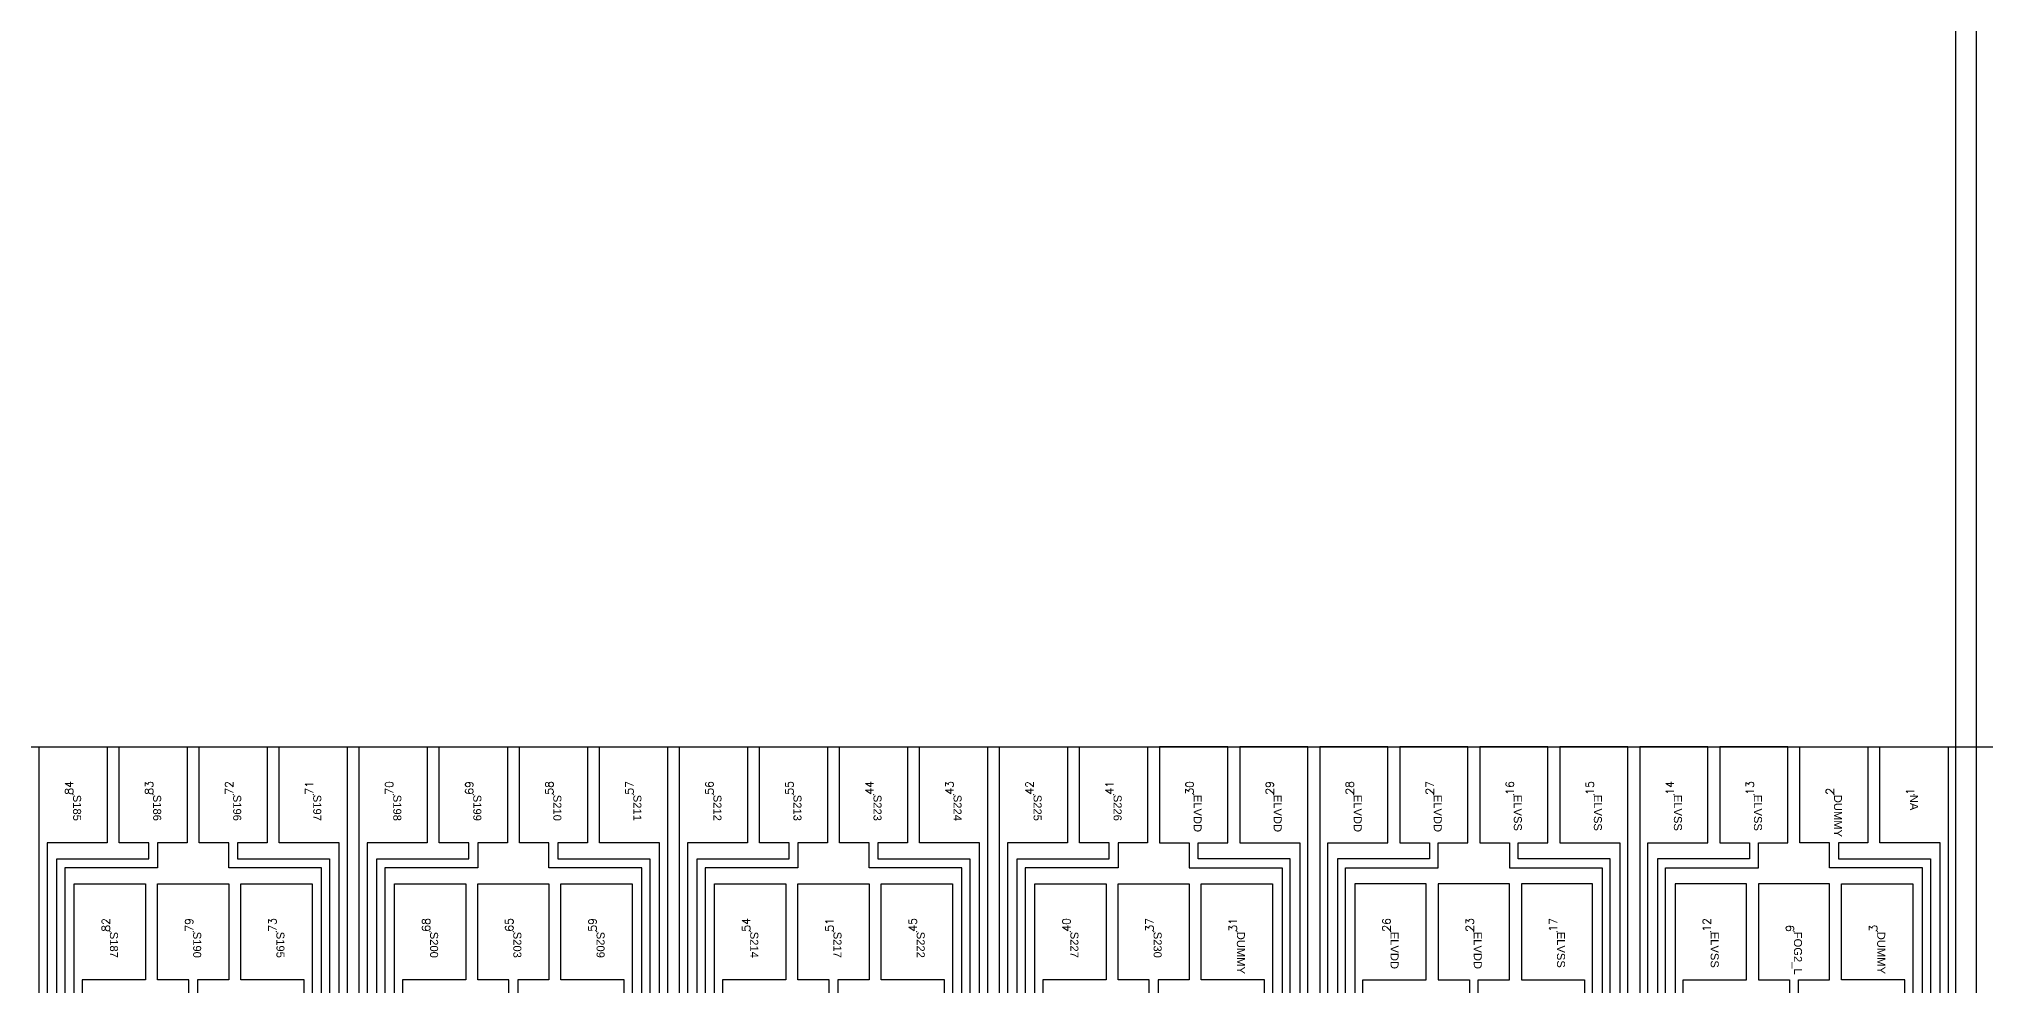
# Model space of a CAD drawing. Extents: x 10 to 206, y -65 to 73.
# Drawn here: x 64.515 to 66.946, y 40.854 to 42.035 of the extents above; entities that cross this region are included whole.
import ezdxf
from ezdxf.enums import TextEntityAlignment as Align

# ---------------------------------------------------------------- set-up
doc = ezdxf.new("R2010")
doc.units = 0
doc.header["$LTSCALE"] = 0.5
doc.layers.get('0').update_dxf_attribs({"lineweight": 13})
for name, color, linetype in [('01 Copper', 3, 'Continuous'), ('02 Polyimide', 160, 'Continuous'), ('08 Dimension&pin assignment', 7, 'Continuous')]:
    doc.layers.add(name, color=color, linetype=linetype)
doc.layers.add('13 OL no.', color=190, linetype='Continuous', lineweight=0)
doc.layers.add('14 OL name', color=220, linetype='Continuous', lineweight=0)
doc.styles.add('BWCUSTNM', font='txt.shx', dxfattribs={"bigfont": 'AllInOneBig.shx'})
doc.styles.add('MBC_Arial_Font', font='arial.ttf')
doc.styles.get("Standard").update_dxf_attribs({"font": 'romans.shx', "width": 0.75, "bigfont": 'AllInOneBig.shx'})
doc.dimstyles.new('ISO-25', dxfattribs={"dimtxt": 0.5, "dimasz": 0.8, "dimexe": 0.1, "dimexo": 0.1, "dimgap": 0.1, "dimtad": 1, "dimdec": 3, "dimzin": 1, "dimdsep": 46, "dimtxsty": 'Standard', "dimcen": 0.5, "dimadec": 0, "dimazin": 0, "dimtfac": 1, "dimtdec": 3, "dimtmove": 0, "dimatfit": 3, "dimfxl": 0, "dimarcsym": 0})
doc.dimstyles.new('ISO-25$0', dxfattribs={"dimtxt": 0.5, "dimasz": 1, "dimexe": 0.1, "dimexo": 0.1, "dimgap": 0.1, "dimtad": 1, "dimdec": 3, "dimzin": 1, "dimdsep": 46, "dimtxsty": 'Standard', "dimcen": 0.5, "dimadec": 0, "dimazin": 0, "dimtfac": 1, "dimtdec": 3, "dimtmove": 0, "dimatfit": 3, "dimfxl": 0, "dimarcsym": 0})

# ---------------------------------------------------------------- blocks, each defined once
blk = doc.blocks.new('*D603')
at = {"layer": '08 Dimension&pin assignment', "color": 0, "lineweight": -2, "transparency": 16777216}
for p, q in [((57.0683, 38.6369), (57.0683, 48.9014)), ((67.1463, 38.6369), (67.1463, 48.9014)), ((57.8683, 48.8014), (66.3463, 48.8014))]:
    blk.add_line(p, q, dxfattribs=at)
at = {"layer": '08 Dimension&pin assignment', "color": 0, "transparency": 16777216}
for points in [[(57.8683, 48.9348), (57.8683, 48.6681), (57.0683, 48.8014)], [(66.3463, 48.6681), (66.3463, 48.9348), (67.1463, 48.8014)]]:
    blk.add_solid(points, dxfattribs=at)
at = {"layer": 'Defpoints', "color": 0, "transparency": 16777216}
for p in [(67.1463, 48.8014), (57.0683, 38.5369), (67.1463, 38.5369)]:
    blk.add_point(p, dxfattribs=at)
at = {"layer": '08 Dimension&pin assignment', "color": 0, "transparency": 16777216, "insert": (62.1073, 49.2824), "char_height": 0.5, "attachment_point": 5}
blk.add_mtext('*10.0780%%P0.003(Mark~Mark) after IC', dxfattribs=at)
blk = doc.blocks.new('*D605')
at = {"layer": '08 Dimension&pin assignment', "color": 0, "lineweight": -2, "transparency": 16777216}
for p, q in [((57.2792, 38.7952), (57.2792, 44.9014)), ((66.9353, 38.7952), (66.9353, 44.9014)), ((58.0792, 44.8014), (66.1353, 44.8014))]:
    blk.add_line(p, q, dxfattribs=at)
at = {"layer": '08 Dimension&pin assignment', "color": 0, "transparency": 16777216}
for points in [[(58.0792, 44.9348), (58.0792, 44.6681), (57.2792, 44.8014)], [(66.1353, 44.6681), (66.1353, 44.9348), (66.9353, 44.8014)]]:
    blk.add_solid(points, dxfattribs=at)
at = {"layer": 'Defpoints', "color": 0, "transparency": 16777216}
for p in [(66.9353, 44.8014), (57.2792, 38.6952), (66.9353, 38.6952)]:
    blk.add_point(p, dxfattribs=at)
at = {"layer": '08 Dimension&pin assignment', "color": 0, "transparency": 16777216, "insert": (62.1073, 45.2824), "char_height": 0.5, "attachment_point": 5}
blk.add_mtext('*P0.03*(323-1)*0.9996=*9.656136%%P0.003(Total pitch) after IC', dxfattribs=at)
blk = doc.blocks.new('*D606')
at = {"layer": '08 Dimension&pin assignment', "color": 0, "lineweight": -2, "transparency": 16777216}
for p, q in [((44.6198, 41.2514), (44.6198, 53.9014)), ((79.5948, 41.2514), (79.5948, 53.9014)), ((45.4198, 53.8014), (78.7948, 53.8014))]:
    blk.add_line(p, q, dxfattribs=at)
at = {"layer": '08 Dimension&pin assignment', "color": 0, "transparency": 16777216}
for points in [[(45.4198, 53.9348), (45.4198, 53.6681), (44.6198, 53.8014)], [(78.7948, 53.9348), (78.7948, 53.6681), (79.5948, 53.8014)]]:
    blk.add_solid(points, dxfattribs=at)
at = {"layer": '08 Dimension&pin assignment', "color": 0, "transparency": 16777216, "insert": (62.1014, 54.1514), "char_height": 0.5, "attachment_point": 5}
blk.add_mtext('34.975%%P0.2', dxfattribs=at)
blk = doc.blocks.new('*D608')
at = {"layer": '08 Dimension&pin assignment', "color": 0, "lineweight": -2, "transparency": 16777216}
for p, q in [((62.1073, 42.4464), (62.1073, 46.9014)), ((68.2391, 38.2669), (68.2391, 46.9014)), ((62.9073, 46.8014), (67.4391, 46.8014)), ((68.2391, 46.8014), (74.8998, 46.8014))]:
    blk.add_line(p, q, dxfattribs=at)
at = {"layer": '08 Dimension&pin assignment', "color": 0, "transparency": 16777216}
for points in [[(62.9073, 46.9348), (62.9073, 46.6681), (62.1073, 46.8014)], [(67.4391, 46.6681), (67.4391, 46.9348), (68.2391, 46.8014)]]:
    blk.add_solid(points, dxfattribs=at)
at = {"layer": 'Defpoints', "color": 0, "transparency": 16777216}
for p in [(68.2391, 46.8014), (62.1073, 42.3464), (68.2391, 38.1669)]:
    blk.add_point(p, dxfattribs=at)
at = {"layer": '08 Dimension&pin assignment', "color": 0, "transparency": 16777216, "insert": (72.0588, 47.2824), "char_height": 0.5, "attachment_point": 5}
blk.add_mtext('6.1318644%%P{\\C2;0.1}(SR)', dxfattribs=at)
blk = doc.blocks.new('*D622')
at = {"layer": '08 Dimension&pin assignment', "color": 0, "lineweight": -2, "transparency": 16777216}
for p, q in [((46.1973, 39.1364), (46.1973, 52.9014)), ((78.0173, 39.1364), (78.0173, 52.9014)), ((46.9973, 52.8014), (77.2173, 52.8014))]:
    blk.add_line(p, q, dxfattribs=at)
at = {"layer": '08 Dimension&pin assignment', "color": 0, "transparency": 16777216}
for points in [[(46.9973, 52.9348), (46.9973, 52.6681), (46.1973, 52.8014)], [(77.2173, 52.9348), (77.2173, 52.6681), (78.0173, 52.8014)]]:
    blk.add_solid(points, dxfattribs=at)
at = {"layer": '08 Dimension&pin assignment', "color": 0, "transparency": 16777216, "insert": (62.1014, 53.1514), "char_height": 0.5, "width": 4.25, "attachment_point": 5}
blk.add_mtext('31.820%%P0.07', dxfattribs=at)
blk = doc.blocks.new('*D629')
at = {"layer": '08 Dimension&pin assignment', "color": 0, "lineweight": -2, "transparency": 16777216}
for p, q in [((55.6423, 35.3125), (55.6423, 51.9014)), ((68.5723, 35.3125), (68.5723, 51.9014)), ((56.4423, 51.8014), (67.7723, 51.8014))]:
    blk.add_line(p, q, dxfattribs=at)
at = {"layer": '08 Dimension&pin assignment', "color": 0, "transparency": 16777216}
for points in [[(56.4423, 51.9348), (56.4423, 51.6681), (55.6423, 51.8014)], [(67.7723, 51.9348), (67.7723, 51.6681), (68.5723, 51.8014)]]:
    blk.add_solid(points, dxfattribs=at)
at = {"layer": '08 Dimension&pin assignment', "color": 0, "transparency": 16777216, "insert": (62.1073, 52.2824), "char_height": 0.5, "attachment_point": 5}
blk.add_mtext('12.930±0.1(Cutline)', dxfattribs=at)
blk = doc.blocks.new('*D632')
at = {"layer": '08 Dimension&pin assignment', "color": 0, "lineweight": -2, "transparency": 16777216}
for p, q in [((86.5948, 34.3764), (86.5948, 45.0329)), ((57.8573, 33.5764), (86.6948, 33.5764)), ((79.6948, 33.5764), (86.6948, 33.5764)), ((86.5948, 32.7764), (86.5948, 31.9764))]:
    blk.add_line(p, q, dxfattribs=at)
at = {"layer": '08 Dimension&pin assignment', "color": 0, "transparency": 16777216}
for points in [[(86.4614, 34.3764), (86.7281, 34.3764), (86.5948, 33.5764)], [(86.4614, 32.7764), (86.7281, 32.7764), (86.5948, 33.5764)]]:
    blk.add_solid(points, dxfattribs=at)
at = {"layer": '08 Dimension&pin assignment', "color": 0, "transparency": 16777216, "insert": (86.1138, 41.0847), "char_height": 0.5, "attachment_point": 5, "rotation": 90}
blk.add_mtext('0%%P1(%%C5mm Tape NG Hole)', dxfattribs=at)
blk = doc.blocks.new('*D634')
at = {"layer": '08 Dimension&pin assignment', "color": 0, "lineweight": -2, "transparency": 16777216}
for p, q in [((57.1158, 41.2514), (57.1158, 47.9014)), ((67.0988, 41.2514), (67.0988, 47.9014)), ((66.2988, 47.8014), (57.9158, 47.8014))]:
    blk.add_line(p, q, dxfattribs=at)
at = {"layer": '08 Dimension&pin assignment', "color": 0, "transparency": 16777216}
for points in [[(57.9158, 47.9348), (57.9158, 47.6681), (57.1158, 47.8014)], [(66.2988, 47.9348), (66.2988, 47.6681), (67.0988, 47.8014)]]:
    blk.add_solid(points, dxfattribs=at)
at = {"layer": '08 Dimension&pin assignment', "color": 0, "transparency": 16777216, "insert": (62.1073, 48.2824), "char_height": 0.5, "attachment_point": 5}
blk.add_mtext('9.983(MARK)', dxfattribs=at)
blk = doc.blocks.new('*D635')
at = {"layer": '08 Dimension&pin assignment', "color": 0, "lineweight": -2, "transparency": 16777216}
for p, q in [((57.3051, 37.7672), (57.3051, 49.9014)), ((66.9094, 37.7672), (66.9094, 49.9014)), ((58.1051, 49.8014), (66.1094, 49.8014))]:
    blk.add_line(p, q, dxfattribs=at)
at = {"layer": '08 Dimension&pin assignment', "color": 0, "transparency": 16777216}
for points in [[(58.1051, 49.9348), (58.1051, 49.6681), (57.3051, 49.8014)], [(66.1094, 49.9348), (66.1094, 49.6681), (66.9094, 49.8014)]]:
    blk.add_solid(points, dxfattribs=at)
at = {"layer": 'Defpoints', "color": 0, "transparency": 16777216}
for p in [(66.9094, 49.8014), (57.3051, 37.6672), (66.9094, 37.6672)]:
    blk.add_point(p, dxfattribs=at)
at = {"layer": '08 Dimension&pin assignment', "color": 0, "transparency": 16777216, "insert": (62.1073, 50.2824), "char_height": 0.5, "width": 8.508446, "attachment_point": 5}
blk.add_mtext('9.604±0.1(Cutline)', dxfattribs=at)
blk = doc.blocks.new('*D638')
at = {"layer": '08 Dimension&pin assignment', "color": 0, "lineweight": -2, "transparency": 16777216}
for p, q in [((62.1073, 42.4464), (62.1073, 45.9014)), ((67.5223, 34.1764), (67.5223, 45.9014)), ((62.9073, 45.8014), (66.7223, 45.8014)), ((67.5223, 45.8014), (72.9508, 45.8014))]:
    blk.add_line(p, q, dxfattribs=at)
at = {"layer": '08 Dimension&pin assignment', "color": 0, "transparency": 16777216}
for points in [[(62.9073, 45.9348), (62.9073, 45.6681), (62.1073, 45.8014)], [(66.7223, 45.9348), (66.7223, 45.6681), (67.5223, 45.8014)]]:
    blk.add_solid(points, dxfattribs=at)
at = {"layer": '08 Dimension&pin assignment', "color": 0, "transparency": 16777216, "insert": (70.6365, 46.2824), "char_height": 0.5, "attachment_point": 5}
blk.add_mtext('5.415{\\A1;\\Fromans,bigfont|c128;%%P0.1\\Fromans,bigfont|c136;5\\Fromans,bigfont|c128;(\\Fromans,bigfont|c136;SR\\Fromans,bigfont|c128;)}', dxfattribs=at)
blk = doc.blocks.new('*D644')
at = {"layer": '08 Dimension&pin assignment', "color": 0, "lineweight": -2, "transparency": 16777216}
for p, q in [((56.7683, 38.5369), (56.7683, 50.9014)), ((67.4463, 38.5369), (67.4463, 50.9014)), ((57.5683, 50.8014), (66.6463, 50.8014))]:
    blk.add_line(p, q, dxfattribs=at)
at = {"layer": '08 Dimension&pin assignment', "color": 0, "transparency": 16777216}
for points in [[(57.5683, 50.9348), (57.5683, 50.6681), (56.7683, 50.8014)], [(66.6463, 50.9348), (66.6463, 50.6681), (67.4463, 50.8014)]]:
    blk.add_solid(points, dxfattribs=at)
at = {"layer": '08 Dimension&pin assignment', "color": 0, "transparency": 16777216, "insert": (62.1073, 51.2824), "char_height": 0.5, "width": 7.421255, "attachment_point": 5}
blk.add_mtext('10.678±0.1(Cutline)', dxfattribs=at)
blk = doc.blocks.new('*D692')
at = {"layer": '08 Dimension&pin assignment', "color": 0, "lineweight": -2, "transparency": 16777216}
for p, q in [((57.1453, 33.9409), (57.1453, 43.8654)), ((67.0692, 33.9409), (67.0692, 43.8654)), ((57.9453, 43.7654), (66.2692, 43.7654)), ((67.0692, 43.7654), (78.7121, 43.7654))]:
    blk.add_line(p, q, dxfattribs=at)
at = {"layer": '08 Dimension&pin assignment', "color": 0, "transparency": 16777216}
for points in [[(57.9453, 43.8987), (57.9453, 43.632), (57.1453, 43.7654)], [(66.2692, 43.632), (66.2692, 43.8987), (67.0692, 43.7654)]]:
    blk.add_solid(points, dxfattribs=at)
at = {"layer": 'Defpoints', "color": 0, "transparency": 16777216}
for p in [(67.0692, 43.7654), (57.1453, 33.8409), (67.0692, 33.8409)]:
    blk.add_point(p, dxfattribs=at)
at = {"layer": '08 Dimension&pin assignment', "color": 0, "transparency": 16777216, "insert": (73.2907, 44.2463), "char_height": 0.5, "attachment_point": 5}
blk.add_mtext('{\\Fromans,chineset|c0;\\C2;9.9\\Fromans.shx,chineset.shx|c0;18*1.0006=9.9239508%%P0.005(I/L)}', dxfattribs=at)

msp = doc.modelspace()

# ---------------------------------------------------------------- linework, layer by layer
for p in [(64.55725674, 41.09142951), (64.65725674, 41.09142951), (64.75725674, 41.09142951), (64.85725674, 41.09142951), (64.95725674, 41.09142951), (65.05725674, 41.09142951), (65.15725674, 41.09142951), (65.25725674, 41.09142951), (65.35725674, 41.09142951), (65.45725674, 41.09142951), (65.55725674, 41.09142951), (65.65725674, 41.09142951), (65.75725674, 41.09142951), (65.85725674, 41.09142951), (65.95725674, 41.09142951), (66.05725674, 41.09142951), (66.15725674, 41.09142951), (66.25725674, 41.09142951), (66.35725674, 41.09142951), (66.45725674, 41.09142951), (66.55725674, 41.09142951), (66.65725674, 41.09142951), (66.75725674, 41.09142951), (66.85725674, 41.09142951), (64.60325674, 40.92042951), (64.70725674, 40.92042951), (64.81125674, 40.92042951), (65.00325674, 40.92042951), (65.10725674, 40.92042951), (65.21125674, 40.92042951), (65.40325674, 40.92042951), (65.50725674, 40.92042951), (65.61125674, 40.92042951), (65.80325674, 40.92042951), (65.90725674, 40.92042951), (66.01125674, 40.92042951), (66.20325674, 40.92042951), (66.30725674, 40.92042951), (66.41125674, 40.92042951), (66.60325674, 40.92042951), (66.70725674, 40.92042951), (66.81125674, 40.92042951)]:
    msp.add_point(p)
at = {"layer": '01 Copper'}
for points in [[(64.55827274, 35.61217415), (64.55827274, 38.57693204), (64.56127274, 38.58693204), (64.56127274, 38.68693204), (64.55827274, 38.69693204), (64.55827274, 39.81896108), (64.51475674, 39.9090001), (64.51475674, 41.15142951), (64.59975674, 41.15142951), (64.59975674, 41.03142951), (64.52475674, 41.03142951), (64.52475674, 39.92048223), (64.57427274, 39.81802861), (64.57427274, 38.69693204), (64.57127274, 38.68693204), (64.57127274, 38.58693204), (64.57427274, 38.57693204), (64.57427274, 35.61466225, 0.1359329595)], [(64.58826074, 35.61661637), (64.58826074, 38.57693204), (64.59126074, 38.58693204), (64.59126074, 38.68693204), (64.58826074, 38.69693204), (64.58826074, 39.81896108), (64.53675674, 39.92552808), (64.53675674, 41.01142951), (64.65175674, 41.01142951), (64.65175674, 41.03142951), (64.61475674, 41.03142951), (64.61475674, 41.15142951), (64.69975674, 41.15142951), (64.69975674, 41.03142951), (64.66275674, 41.03142951), (64.66275674, 41.00042951), (64.54675674, 41.00042951), (64.54675674, 39.93701021), (64.60426074, 39.81802861), (64.60426074, 38.69693204), (64.60126074, 38.68693204), (64.60126074, 38.58693204), (64.60426074, 38.57693204), (64.60426074, 35.61910446, 0.1359329595)], [(64.88814074, 35.66103855), (64.88814074, 38.57693204), (64.89114074, 38.58693204), (64.89114074, 38.68693204), (64.88814074, 38.69693204), (64.88814074, 39.81896109), (64.86775674, 39.86113765), (64.86775674, 41.00042951), (64.75175674, 41.00042951), (64.75175674, 41.03142951), (64.71475674, 41.03142951), (64.71475674, 41.15142951), (64.79975674, 41.15142951), (64.79975674, 41.03142951), (64.76275674, 41.03142951), (64.76275674, 41.01142951), (64.87775674, 41.01142951), (64.87775674, 39.87261978), (64.90414074, 39.81802861), (64.90414074, 38.69693204), (64.90114074, 38.68693204), (64.90114074, 38.58693204), (64.90414074, 38.57693204), (64.90414074, 35.66352664, 0.1359329595)], [(64.91812874, 35.66548076), (64.91812874, 38.57693204), (64.92112874, 38.58693204), (64.92112874, 38.68693204), (64.91812874, 38.69693204), (64.91812874, 39.81896109), (64.88975674, 39.87766563), (64.88975674, 41.03142951), (64.81475674, 41.03142951), (64.81475674, 41.15142951), (64.89975674, 41.15142951), (64.89975674, 39.88914776), (64.93412874, 39.81802861), (64.93412874, 38.69693204), (64.93112874, 38.68693204), (64.93112874, 38.58693204), (64.93412874, 38.57693204), (64.93412874, 35.66796886, 0.1359329595)], [(64.94811674, 35.66992298), (64.94811674, 38.57693204), (64.95111674, 38.58693204), (64.95111674, 38.68693204), (64.94811674, 38.69693204), (64.94811674, 39.81896109), (64.91475674, 39.88798631), (64.91475674, 41.15142951), (64.99975674, 41.15142951), (64.99975674, 41.03142951), (64.92475674, 41.03142951), (64.92475674, 39.89946844), (64.96411674, 39.81802861), (64.96411674, 38.69693204), (64.96111674, 38.68693204), (64.96111674, 38.58693204), (64.96411674, 38.57693204), (64.96411674, 35.67241107, 0.1359329595)], [(64.97810474, 35.6743652), (64.97810474, 38.57693204), (64.98110474, 38.58693204), (64.98110474, 38.68693204), (64.97810474, 38.69693204), (64.97810474, 39.81896109), (64.93675674, 39.90451429), (64.93675674, 41.01142951), (65.05175674, 41.01142951), (65.05175674, 41.03142951), (65.01475674, 41.03142951), (65.01475674, 41.15142951), (65.09975674, 41.15142951), (65.09975674, 41.03142951), (65.06275674, 41.03142951), (65.06275674, 41.00042951), (64.94675674, 41.00042951), (64.94675674, 39.91599642), (64.99410474, 39.81802861), (64.99410474, 38.69693204), (64.99110474, 38.68693204), (64.99110474, 38.58693204), (64.99410474, 38.57693204), (64.99410474, 35.67685329, 0.1359329595)], [(65.30797274, 35.72322959), (65.30797274, 38.57693204), (65.31097274, 38.58693204), (65.31097274, 38.68693204), (65.30797274, 38.69693204), (65.30797274, 39.81896109), (65.26775674, 39.90217207), (65.26775674, 41.00042951), (65.15175674, 41.00042951), (65.15175674, 41.03142951), (65.11475674, 41.03142951), (65.11475674, 41.15142951), (65.19975674, 41.15142951), (65.19975674, 41.03142951), (65.16275674, 41.03142951), (65.16275674, 41.01142951), (65.27775674, 41.01142951), (65.27775674, 39.9136542), (65.32397274, 39.81802861), (65.32397274, 38.69693204), (65.32097274, 38.68693204), (65.32097274, 38.58693204), (65.32397274, 38.57693204), (65.32397274, 35.72571769, 0.1359329595)], [(65.33796074, 35.72767181), (65.33796074, 38.57693204), (65.34096074, 38.58693204), (65.34096074, 38.68693204), (65.33796074, 38.69693204), (65.33796074, 39.81896109), (65.28975674, 39.91870005), (65.28975674, 41.03142951), (65.21475674, 41.03142951), (65.21475674, 41.15142951), (65.29975674, 41.15142951), (65.29975674, 39.93018218), (65.35396074, 39.81802861), (65.35396074, 38.69693204), (65.35096074, 38.68693204), (65.35096074, 38.58693204), (65.35396074, 38.57693204), (65.35396074, 35.7301599, 0.1359329595)], [(65.36794874, 35.73211403), (65.36794874, 38.57693204), (65.37094874, 38.58693204), (65.37094874, 38.68693204), (65.36794874, 38.69693204), (65.36794874, 39.81896109), (65.31475674, 39.92902073), (65.31475674, 41.15142951), (65.39975674, 41.15142951), (65.39975674, 41.03142951), (65.32475674, 41.03142951), (65.32475674, 39.94050286), (65.38394874, 39.81802861), (65.38394874, 38.69693204), (65.38094874, 38.68693204), (65.38094874, 38.58693204), (65.38394874, 38.57693204), (65.38394874, 35.73460212, 0.1359329595)], [(65.39793674, 35.73655625), (65.39793674, 38.57693204), (65.40093674, 38.58693204), (65.40093674, 38.68693204), (65.39793674, 38.69693204), (65.39793674, 39.81896109), (65.33675674, 39.94554871), (65.33675674, 41.01142951), (65.45175674, 41.01142951), (65.45175674, 41.03142951), (65.41475674, 41.03142951), (65.41475674, 41.15142951), (65.49975674, 41.15142951), (65.49975674, 41.03142951), (65.46275674, 41.03142951), (65.46275674, 41.00042951), (65.34675674, 41.00042951), (65.34675674, 39.95703084), (65.41393674, 39.81802861), (65.41393674, 38.69693204), (65.41093674, 38.68693204), (65.41093674, 38.58693204), (65.41393674, 38.57693204), (65.41393674, 35.73904434, 0.1359329595)], [(65.69781674, 35.78097842), (65.69781674, 38.57693204), (65.70081674, 38.58693204), (65.70081674, 38.68693204), (65.69781674, 38.69693204), (65.69781674, 39.81896109), (65.66775674, 39.88115827), (65.66775674, 41.00042951), (65.55175674, 41.00042951), (65.55175674, 41.03142951), (65.51475674, 41.03142951), (65.51475674, 41.15142951), (65.59975674, 41.15142951), (65.59975674, 41.03142951), (65.56275674, 41.03142951), (65.56275674, 41.01142951), (65.67775674, 41.01142951), (65.67775674, 39.89264041), (65.71381674, 39.81802861), (65.71381674, 38.69693204), (65.71081674, 38.68693204), (65.71081674, 38.58693204), (65.71381674, 38.57693204), (65.71381674, 35.78346652, 0.1359329595)], [(65.72780474, 35.78542064), (65.72780474, 38.57693204), (65.73080474, 38.58693204), (65.73080474, 38.68693204), (65.72780474, 38.69693204), (65.72780474, 39.81896109), (65.68975674, 39.89768626), (65.68975674, 41.03142951), (65.61475674, 41.03142951), (65.61475674, 41.15142951), (65.69975674, 41.15142951), (65.69975674, 39.90916839), (65.74380474, 39.81802861), (65.74380474, 38.69693204), (65.74080474, 38.68693204), (65.74080474, 38.58693204), (65.74380474, 38.57693204), (65.74380474, 35.78790873, 0.1359329595)], [(65.75779274, 35.78986286), (65.75779274, 38.57693204), (65.76079274, 38.58693204), (65.76079274, 38.68693204), (65.75779274, 38.69693204), (65.75779274, 39.81896109), (65.71475674, 39.90800693), (65.71475674, 41.15142951), (65.79975674, 41.15142951), (65.79975674, 41.03142951), (65.72475674, 41.03142951), (65.72475674, 39.91948907), (65.77379274, 39.81802861), (65.77379274, 38.69693204), (65.77079274, 38.68693204), (65.77079274, 38.58693204), (65.77379274, 38.57693204), (65.77379274, 35.79235095, 0.1359329595)], [(65.78778074, 35.79430508), (65.78778074, 38.57693204), (65.79078074, 38.58693204), (65.79078074, 38.68693204), (65.78778074, 38.69693204), (65.78778074, 39.81896109), (65.73675674, 39.92453491), (65.73675674, 41.01142951), (65.85175674, 41.01142951), (65.85175674, 41.03142951), (65.81475674, 41.03142951), (65.81475674, 41.15142951), (65.89975674, 41.15142951), (65.89975674, 41.03142951), (65.86275674, 41.03142951), (65.86275674, 41.00042951), (65.74675674, 41.00042951), (65.74675674, 39.93601705), (65.80378074, 39.81802861), (65.80378074, 38.69693204), (65.80078074, 38.68693204), (65.80078074, 38.58693204), (65.80378074, 38.57693204), (65.80378074, 35.79679317, 0.1359329595)], [(66.13364874, 36.3295184), (66.13364874, 38.57693204), (66.13064874, 38.58693204), (66.13064874, 38.68693204), (66.13364874, 38.69693204), (66.13364874, 39.81802861), (66.07775674, 39.93367482), (66.07775674, 41.01142951), (65.96275674, 41.01142951), (65.96275674, 41.03142951), (65.99975674, 41.03142951), (65.99975674, 41.15142951), (65.91475674, 41.15142951), (65.91475674, 41.03142951), (65.95175674, 41.03142951), (65.95175674, 41.00042951), (66.06775674, 41.00042951), (66.06775674, 39.92219269), (66.11764874, 39.81896109), (66.11764874, 38.69693204), (66.12064874, 38.68693204), (66.12064874, 38.58693204), (66.11764874, 38.57693204), (66.11764874, 35.80624011, 0.1359329595)], [(66.16363674, 36.3295184), (66.16363674, 38.57693204), (66.16063674, 38.58693204), (66.16063674, 38.68693204), (66.16363674, 38.69693204), (66.16363674, 39.81802861), (66.09975674, 39.95020281), (66.09975674, 41.15142951), (66.01475674, 41.15142951), (66.01475674, 41.03142951), (66.08975674, 41.03142951), (66.08975674, 39.93872067), (66.14763674, 39.81896109), (66.14763674, 38.69693204), (66.15063674, 38.68693204), (66.15063674, 38.58693204), (66.14763674, 38.57693204), (66.14763674, 36.3295184, -1)], [(66.19362474, 36.3295184), (66.19362474, 38.57693204), (66.19062474, 38.58693204), (66.19062474, 38.68693204), (66.19362474, 38.69693204), (66.19362474, 39.81802861), (66.12475674, 39.96052348), (66.12475674, 41.03142951), (66.19975674, 41.03142951), (66.19975674, 41.15142951), (66.11475674, 41.15142951), (66.11475674, 39.94904135), (66.17762474, 39.81896109), (66.17762474, 38.69693204), (66.18062474, 38.68693204), (66.18062474, 38.58693204), (66.17762474, 38.57693204), (66.17762474, 36.3295184, -1)], [(66.22361274, 36.3295184), (66.22361274, 38.57693204), (66.22061274, 38.58693204), (66.22061274, 38.68693204), (66.22361274, 38.69693204), (66.22361274, 39.81802861), (66.14675674, 39.97705146), (66.14675674, 41.00042951), (66.26275674, 41.00042951), (66.26275674, 41.03142951), (66.29975674, 41.03142951), (66.29975674, 41.15142951), (66.21475674, 41.15142951), (66.21475674, 41.03142951), (66.25175674, 41.03142951), (66.25175674, 41.01142951), (66.13675674, 41.01142951), (66.13675674, 39.96556933), (66.20761274, 39.81896109), (66.20761274, 38.69693204), (66.21061274, 38.68693204), (66.21061274, 38.58693204), (66.20761274, 38.57693204), (66.20761274, 36.3295184, -1)], [(66.52349274, 36.3295184), (66.52349274, 38.57693204), (66.52049274, 38.58693204), (66.52049274, 38.68693204), (66.52349274, 38.69693204), (66.52349274, 39.81802861), (66.47775674, 39.91266103), (66.47775674, 41.01142951), (66.36275674, 41.01142951), (66.36275674, 41.03142951), (66.39975674, 41.03142951), (66.39975674, 41.15142951), (66.31475674, 41.15142951), (66.31475674, 41.03142951), (66.35175674, 41.03142951), (66.35175674, 41.00042951), (66.46775674, 41.00042951), (66.46775674, 39.9011789), (66.50749274, 39.81896109), (66.50749274, 38.69693204), (66.51049274, 38.68693204), (66.51049274, 38.58693204), (66.50749274, 38.57693204), (66.50749274, 36.3295184, -1)], [(66.55348074, 36.3295184), (66.55348074, 38.57693204), (66.55048074, 38.58693204), (66.55048074, 38.68693204), (66.55348074, 38.69693204), (66.55348074, 39.81802861), (66.49975674, 39.92918901), (66.49975674, 41.15142951), (66.41475674, 41.15142951), (66.41475674, 41.03142951), (66.48975674, 41.03142951), (66.48975674, 39.91770688), (66.53748074, 39.81896109), (66.53748074, 38.69693204), (66.54048074, 38.68693204), (66.54048074, 38.58693204), (66.53748074, 38.57693204), (66.53748074, 36.3295184, -1)], [(66.58346874, 36.3295184), (66.58346874, 38.57693204), (66.58046874, 38.58693204), (66.58046874, 38.68693204), (66.58346874, 38.69693204), (66.58346874, 39.81802861), (66.52475674, 39.93950969), (66.52475674, 41.03142951), (66.59975674, 41.03142951), (66.59975674, 41.15142951), (66.51475674, 41.15142951), (66.51475674, 39.92802756), (66.56746874, 39.81896109), (66.56746874, 38.69693204), (66.57046874, 38.68693204), (66.57046874, 38.58693204), (66.56746874, 38.57693204), (66.56746874, 36.3295184, -1)], [(66.61345674, 36.3295184), (66.61345674, 38.57693204), (66.61045674, 38.58693204), (66.61045674, 38.68693204), (66.61345674, 38.69693204), (66.61345674, 39.81802861), (66.54675674, 39.95603767), (66.54675674, 41.00042951), (66.66275674, 41.00042951), (66.66275674, 41.03142951), (66.69975674, 41.03142951), (66.69975674, 41.15142951), (66.61475674, 41.15142951), (66.61475674, 41.03142951), (66.65175674, 41.03142951), (66.65175674, 41.01142951), (66.53675674, 41.01142951), (66.53675674, 39.94455554), (66.59745674, 39.81896109), (66.59745674, 38.69693204), (66.60045674, 38.68693204), (66.60045674, 38.58693204), (66.59745674, 38.57693204), (66.59745674, 36.3295184, -1)], [(64.61824874, 35.62105859), (64.61824874, 38.57693204), (64.62124874, 38.58693204), (64.62124874, 38.68693204), (64.61824874, 38.69693204), (64.61824874, 39.81896108), (64.55875674, 39.94205606), (64.55875674, 40.98042951), (64.64775674, 40.98042951), (64.64775674, 40.86042951), (64.56875674, 40.86042951), (64.56875674, 39.9535382), (64.63424874, 39.81802861), (64.63424874, 38.69693204), (64.63124874, 38.68693204), (64.63124874, 38.58693204), (64.63424874, 38.57693204), (64.63424874, 35.62354668, 0.1359329595)], [(64.70821274, 35.63438524), (64.70821274, 38.57693204), (64.71121274, 38.58693204), (64.71121274, 38.68693204), (64.70821274, 38.69693204), (64.70821274, 39.81896108), (64.62475674, 39.99164001), (64.62475674, 40.56042951), (64.70175674, 40.56042951), (64.70175674, 40.86042951), (64.66275674, 40.86042951), (64.66275674, 40.98042951), (64.75175674, 40.98042951), (64.75175674, 40.86042951), (64.71275674, 40.86042951), (64.71275674, 40.54942951), (64.63475674, 40.54942951), (64.63475674, 40.00312214), (64.72421274, 39.81802861), (64.72421274, 38.69693204), (64.72121274, 38.68693204), (64.72121274, 38.58693204), (64.72421274, 38.57693204), (64.72421274, 35.63687333, 0.1359329595)], [(64.85815274, 35.65659633), (64.85815274, 38.57693204), (64.86115274, 38.58693204), (64.86115274, 38.68693204), (64.85815274, 38.69693204), (64.85815274, 39.81896109), (64.84575674, 39.84460967), (64.84575674, 40.86042951), (64.76675674, 40.86042951), (64.76675674, 40.98042951), (64.85575674, 40.98042951), (64.85575674, 39.8560918), (64.87415274, 39.81802861), (64.87415274, 38.69693204), (64.87115274, 38.68693204), (64.87115274, 38.58693204), (64.87415274, 38.57693204), (64.87415274, 35.65908442, 0.1359329595)], [(65.00809274, 35.67880742), (65.00809274, 38.57693204), (65.01109274, 38.58693204), (65.01109274, 38.68693204), (65.00809274, 38.69693204), (65.00809274, 39.81896109), (64.95875674, 39.92104227), (64.95875674, 40.98042951), (65.04775674, 40.98042951), (65.04775674, 40.86042951), (64.96875674, 40.86042951), (64.96875674, 39.9325244), (65.02409274, 39.81802861), (65.02409274, 38.69693204), (65.02109274, 38.68693204), (65.02109274, 38.58693204), (65.02409274, 38.57693204), (65.02409274, 35.68129551, 0.1359329595)], [(65.09805674, 35.69213407), (65.09805674, 38.57693204), (65.10105674, 38.58693204), (65.10105674, 38.68693204), (65.09805674, 38.69693204), (65.09805674, 39.81896109), (65.02475674, 39.97062621), (65.02475674, 40.56042951), (65.10175674, 40.56042951), (65.10175674, 40.86042951), (65.06275674, 40.86042951), (65.06275674, 40.98042951), (65.15175674, 40.98042951), (65.15175674, 40.86042951), (65.11275674, 40.86042951), (65.11275674, 40.54942951), (65.03475674, 40.54942951), (65.03475674, 39.98210835), (65.11405674, 39.81802861), (65.11405674, 38.69693204), (65.11105674, 38.68693204), (65.11105674, 38.58693204), (65.11405674, 38.57693204), (65.11405674, 35.69462216, 0.1359329595)], [(65.27798474, 35.71878738), (65.27798474, 38.57693204), (65.28098474, 38.58693204), (65.28098474, 38.68693204), (65.27798474, 38.69693204), (65.27798474, 39.81896109), (65.24575674, 39.88564409), (65.24575674, 40.86042951), (65.16675674, 40.86042951), (65.16675674, 40.98042951), (65.25575674, 40.98042951), (65.25575674, 39.89712622), (65.29398474, 39.81802861), (65.29398474, 38.69693204), (65.29098474, 38.68693204), (65.29098474, 38.58693204), (65.29398474, 38.57693204), (65.29398474, 35.72127547, 0.1359329595)], [(65.42792474, 35.74099847), (65.42792474, 38.57693204), (65.43092474, 38.58693204), (65.43092474, 38.68693204), (65.42792474, 38.69693204), (65.42792474, 39.81896109), (65.35875674, 39.96207669), (65.35875674, 40.98042951), (65.44775674, 40.98042951), (65.44775674, 40.86042951), (65.36875674, 40.86042951), (65.36875674, 39.97355882), (65.44392474, 39.81802861), (65.44392474, 38.69693204), (65.44092474, 38.68693204), (65.44092474, 38.58693204), (65.44392474, 38.57693204), (65.44392474, 35.74348656, 0.1359329595)], [(65.51788874, 35.75432512), (65.51788874, 38.57693204), (65.52088874, 38.58693204), (65.52088874, 38.68693204), (65.51788874, 38.69693204), (65.51788874, 39.81896109), (65.42475674, 40.01166063), (65.42475674, 40.56042951), (65.50175674, 40.56042951), (65.50175674, 40.86042951), (65.46275674, 40.86042951), (65.46275674, 40.98042951), (65.55175674, 40.98042951), (65.55175674, 40.86042951), (65.51275674, 40.86042951), (65.51275674, 40.54942951), (65.43475674, 40.54942951), (65.43475674, 40.02314277), (65.53388874, 39.81802861), (65.53388874, 38.69693204), (65.53088874, 38.68693204), (65.53088874, 38.58693204), (65.53388874, 38.57693204), (65.53388874, 35.75681321, 0.1359329595)], [(65.66782874, 35.77653621), (65.66782874, 38.57693204), (65.67082874, 38.58693204), (65.67082874, 38.68693204), (65.66782874, 38.69693204), (65.66782874, 39.81896109), (65.64575674, 39.86463029), (65.64575674, 40.86042951), (65.56675674, 40.86042951), (65.56675674, 40.98042951), (65.65575674, 40.98042951), (65.65575674, 39.87611243), (65.68382874, 39.81802861), (65.68382874, 38.69693204), (65.68082874, 38.68693204), (65.68082874, 38.58693204), (65.68382874, 38.57693204), (65.68382874, 35.7790243, 0.1359329595)], [(65.81776874, 35.7987473), (65.81776874, 38.57693204), (65.82076874, 38.58693204), (65.82076874, 38.68693204), (65.81776874, 38.69693204), (65.81776874, 39.81896109), (65.75875674, 39.9410629), (65.75875674, 40.98042951), (65.84775674, 40.98042951), (65.84775674, 40.86042951), (65.76875674, 40.86042951), (65.76875674, 39.95254503), (65.83376874, 39.81802861), (65.83376874, 38.69693204), (65.83076874, 38.68693204), (65.83076874, 38.58693204), (65.83376874, 38.57693204), (65.83376874, 35.80123539, 0.1359329595)], [(65.90773274, 35.81207395), (65.90773274, 38.57693204), (65.91073274, 38.58693204), (65.91073274, 38.68693204), (65.90773274, 38.69693204), (65.90773274, 39.81896109), (65.82475674, 39.99064684), (65.82475674, 40.56042951), (65.90175674, 40.56042951), (65.90175674, 40.86042951), (65.86275674, 40.86042951), (65.86275674, 40.98042951), (65.95175674, 40.98042951), (65.95175674, 40.86042951), (65.91275674, 40.86042951), (65.91275674, 40.54942951), (65.83475674, 40.54942951), (65.83475674, 40.00212897), (65.92373274, 39.81802861), (65.92373274, 38.69693204), (65.92073274, 38.68693204), (65.92073274, 38.58693204), (65.92373274, 38.57693204), (65.92373274, 35.81456204, 0.1359329595)], [(66.25360074, 36.3295184), (66.25360074, 38.57693204), (66.25060074, 38.58693204), (66.25060074, 38.68693204), (66.25360074, 38.69693204), (66.25360074, 39.81802861), (66.16875674, 39.99357945), (66.16875674, 40.86042951), (66.24775674, 40.86042951), (66.24775674, 40.98042951), (66.15875674, 40.98042951), (66.15875674, 39.98209731), (66.23760074, 39.81896109), (66.23760074, 38.69693204), (66.24060074, 38.68693204), (66.24060074, 38.58693204), (66.23760074, 38.57693204), (66.23760074, 36.3295184, -1)], [(66.34356474, 35.81844357), (66.34356474, 38.57693204), (66.34056474, 38.58693204), (66.34056474, 38.68693204), (66.34356474, 38.69693204), (66.34356474, 39.81802861), (66.23475674, 40.04316339), (66.23475674, 40.54942951), (66.31275674, 40.54942951), (66.31275674, 40.86042951), (66.35175674, 40.86042951), (66.35175674, 40.98042951), (66.26275674, 40.98042951), (66.26275674, 40.86042951), (66.30175674, 40.86042951), (66.30175674, 40.56042951), (66.22475674, 40.56042951), (66.22475674, 40.03168126), (66.32756474, 39.81896109), (66.32756474, 38.69693204), (66.33056474, 38.68693204), (66.33056474, 38.58693204), (66.32756474, 38.57693204), (66.32756474, 36.3295184, -1)], [(66.49350474, 36.3295184), (66.49350474, 38.57693204), (66.49050474, 38.58693204), (66.49050474, 38.68693204), (66.49350474, 38.69693204), (66.49350474, 39.81802861), (66.45575674, 39.89613305), (66.45575674, 40.98042951), (66.36675674, 40.98042951), (66.36675674, 40.86042951), (66.44575674, 40.86042951), (66.44575674, 39.88465092), (66.47750474, 39.81896109), (66.47750474, 38.69693204), (66.48050474, 38.68693204), (66.48050474, 38.58693204), (66.47750474, 38.57693204), (66.47750474, 36.3295184, -1)], [(66.64344474, 36.3295184), (66.64344474, 38.57693204), (66.64044474, 38.58693204), (66.64044474, 38.68693204), (66.64344474, 38.69693204), (66.64344474, 39.81802861), (66.56875674, 39.97256565), (66.56875674, 40.86042951), (66.64775674, 40.86042951), (66.64775674, 40.98042951), (66.55875674, 40.98042951), (66.55875674, 39.96108352), (66.62744474, 39.81896109), (66.62744474, 38.69693204), (66.63044474, 38.68693204), (66.63044474, 38.58693204), (66.62744474, 38.57693204), (66.62744474, 36.3295184, -0.9999999834)], [(66.73340874, 35.91706), (66.73340874, 38.57693204), (66.73040874, 38.58693204), (66.73040874, 38.68693204), (66.73340874, 38.69693204), (66.73340874, 39.81802861), (66.63475674, 40.0221496), (66.63475674, 40.54942951), (66.71275674, 40.54942951), (66.71275674, 40.86042951), (66.75175674, 40.86042951), (66.75175674, 40.98042951), (66.66275674, 40.98042951), (66.66275674, 40.86042951), (66.70175674, 40.86042951), (66.70175674, 40.56042951), (66.62475674, 40.56042951), (66.62475674, 40.01066746), (66.71740874, 39.81896109), (66.71740874, 38.69693204), (66.72040874, 38.68693204), (66.72040874, 38.58693204), (66.71740874, 38.57693204), (66.71740874, 35.89095819, 0.3152987889)]]:
    msp.add_lwpolyline(points, format="xyb", dxfattribs=at)
for points in [[(66.94332474, 38.69693204), (66.94032474, 38.68693204), (66.94032474, 38.58693204), (66.94332474, 38.57693204), (66.94332474, 38.00517648, -1), (66.92732474, 38.00517648), (66.92732474, 38.57693204), (66.93032474, 38.58693204), (66.93032474, 38.68693204), (66.92732474, 38.69693204), (66.92732474, 39.81896109), (66.86775674, 39.94221332), (66.86775674, 41.00042951), (66.75175674, 41.00042951), (66.75175674, 41.03142951), (66.71475674, 41.03142951), (66.71475674, 41.15142951), (66.79975674, 41.15142951), (66.79975674, 41.03142951), (66.76275674, 41.03142951), (66.76275674, 41.01142951), (66.87775674, 41.01142951), (66.87775674, 39.95369545), (66.94332474, 39.81802861)], [(66.10066074, 38.68693204), (66.10066074, 38.58693204), (66.10366074, 38.57693204), (66.10366074, 36.3295184, -1), (66.08766074, 36.3295184), (66.08766074, 38.57693204), (66.09066074, 38.58693204), (66.09066074, 38.68693204), (66.08766074, 38.69693204), (66.08766074, 39.81896109), (66.04575674, 39.90566471), (66.04575674, 40.86042951), (65.96675674, 40.86042951), (65.96675674, 40.98042951), (66.05575674, 40.98042951), (66.05575674, 39.91714684), (66.10366074, 39.81802861), (66.10366074, 38.69693204)], [(66.91333674, 38.69693204), (66.91033674, 38.68693204), (66.91033674, 38.58693204), (66.91333674, 38.57693204), (66.91333674, 37.97518204, -1), (66.89733674, 37.97518204), (66.89733674, 38.57693204), (66.90033674, 38.58693204), (66.90033674, 38.68693204), (66.89733674, 38.69693204), (66.89733674, 39.81896109), (66.84575674, 39.92568534), (66.84575674, 40.86042951), (66.76675674, 40.86042951), (66.76675674, 40.98042951), (66.85575674, 40.98042951), (66.85575674, 39.93716747), (66.91333674, 39.81802861)]]:
    msp.add_lwpolyline(points, format="xyb", close=True, dxfattribs=at)
msp.add_lwpolyline([(66.81475674, 41.03142951), (66.81475674, 41.15142951), (66.89975674, 41.15142951), (66.89975674, 39.93805029), (66.88975674, 39.9587413), (66.88975674, 41.03142951)], close=True, dxfattribs=at)
at = {"layer": '02 Polyimide'}
msp.add_lwpolyline([(44.61975674, 41.15142951), (79.59475674, 41.15142951), (79.59475674, 26.90142951), (44.61975674, 26.90142951)], close=True, dxfattribs=at)

# ---------------------------------------------------------------- texts
at = {"layer": '13 OL no.', "style": 'BWCUSTNM'}
for s, p in [('84', (64.55225674, 41.09142951)), ('83', (64.65225674, 41.09142951)), ('72', (64.75225674, 41.09142951)), ('71', (64.85225674, 41.09142951)), ('70', (64.95225674, 41.09142951)), ('69', (65.05225674, 41.09142951)), ('58', (65.15225674, 41.09142951)), ('57', (65.25225674, 41.09142951)), ('56', (65.35225674, 41.09142951)), ('55', (65.45225674, 41.09142951)), ('44', (65.55225674, 41.09142951)), ('43', (65.65225674, 41.09142951)), ('42', (65.75225674, 41.09142951)), ('41', (65.85225674, 41.09142951)), ('30', (65.95225674, 41.09142951)), ('29', (66.05225674, 41.09142951)), ('28', (66.15225674, 41.09142951)), ('27', (66.25225674, 41.09142951)), ('16', (66.35225674, 41.09142951)), ('15', (66.45225674, 41.09142951)), ('14', (66.55225674, 41.09142951)), ('13', (66.65225674, 41.09142951)), ('2', (66.75225674, 41.09142951)), ('1', (66.85225674, 41.09142951)), ('82', (64.59825674, 40.92042951)), ('79', (64.70225674, 40.92042951)), ('73', (64.80625674, 40.92042951)), ('68', (64.99825674, 40.92042951)), ('65', (65.10225674, 40.92042951)), ('59', (65.20625674, 40.92042951)), ('54', (65.39825674, 40.92042951)), ('51', (65.50225674, 40.92042951)), ('45', (65.60625674, 40.92042951)), ('40', (65.79825674, 40.92042951)), ('37', (65.90225674, 40.92042951)), ('31', (66.00625674, 40.92042951)), ('26', (66.19825674, 40.92042951)), ('23', (66.30225674, 40.92042951)), ('17', (66.40625674, 40.92042951)), ('12', (66.59825674, 40.92042951)), ('9', (66.70225674, 40.92042951)), ('3', (66.80625674, 40.92042951))]:
    msp.add_text(s, height=0.01, rotation=90, dxfattribs=at).set_placement(p, align=Align.MIDDLE_LEFT)
at = {"layer": '14 OL name', "style": 'MBC_Arial_Font'}
for s, p in [('S185', (64.56225674, 41.07511641)), ('S186', (64.66225674, 41.07511641)), ('S196', (64.76225674, 41.07511641)), ('S197', (64.86225674, 41.07511641)), ('S198', (64.96225674, 41.07511641)), ('S199', (65.06225674, 41.07511641)), ('S210', (65.16225674, 41.07511641)), ('S211', (65.26225674, 41.07511641)), ('S212', (65.36225674, 41.07511641)), ('S213', (65.46225674, 41.07511641)), ('S223', (65.56225674, 41.07511641)), ('S224', (65.66225674, 41.07511641)), ('S225', (65.76225674, 41.07511641)), ('S226', (65.86225674, 41.07511641)), ('ELVDD', (65.96225674, 41.06813824)), ('ELVDD', (66.06225674, 41.06813824)), ('ELVDD', (66.16225674, 41.06813824)), ('ELVDD', (66.26225674, 41.06813824)), ('ELVSS', (66.36225674, 41.06890905)), ('ELVSS', (66.46225674, 41.06890905)), ('ELVSS', (66.56225674, 41.06890905)), ('ELVSS', (66.66225674, 41.06890905)), ('DUMMY', (66.76225674, 41.06504479)), ('S187', (64.60825674, 40.90411641)), ('S190', (64.71225674, 40.90411641)), ('S195', (64.81625674, 40.90411641)), ('S200', (65.00825674, 40.90411641)), ('S203', (65.11225674, 40.90411641)), ('S209', (65.21625674, 40.90411641)), ('S214', (65.40825674, 40.90411641)), ('S217', (65.51225674, 40.90411641)), ('S222', (65.61625674, 40.90411641)), ('S227', (65.80825674, 40.90411641)), ('S230', (65.91225674, 40.90411641)), ('DUMMY', (66.01625674, 40.89404479)), ('ELVDD', (66.20825674, 40.89713824)), ('ELVDD', (66.31225674, 40.89713824)), ('ELVSS', (66.41625674, 40.89790905)), ('ELVSS', (66.60825674, 40.89790905)), ('FOG2_L', (66.71225674, 40.89364234)), ('DUMMY', (66.81625674, 40.89404479))]:
    msp.add_text(s, height=0.01, rotation=270, dxfattribs=at).set_placement(p, align=Align.MIDDLE_CENTER)
msp.add_text('NA', height=0.01, rotation=270, dxfattribs=at).set_placement((66.85725674, 41.09142951), align=Align.MIDDLE_LEFT)

# ---------------------------------------------------------------- dimensions: what is measured, and where the dimension line sits
at = {"layer": '08 Dimension&pin assignment'}
for base, p1, p2, text, override, picture, middle in [((79.59475674, 53.80142951), (44.61975674, 41.15142951), (79.59475674, 41.15142951), '<>%%P0.2', {"dimadec": 3}, '*D606', (62.10138895, 53.80142951)), ((78.01725674, 52.80142951), (46.19725674, 39.03642951), (78.01725674, 39.03642951), '<>%%P0.07', {"dimadec": 3}, '*D622', (62.10138895, 52.80142951)), ((68.57225674, 51.80142951), (55.64225674, 35.21245194), (68.57225674, 35.21245194), '<>±0.1(Cutline)', {"dimadec": 3}, '*D629', (62.10725674, 51.80142951)), ((67.14625674, 48.80142951), (57.06825674, 38.53693204), (67.14625674, 38.53693204), '*<>%%P0.003(Mark~Mark) after IC', {"dimdec": 4, "dimtxsty": 'Standard', "dimadec": 3}, '*D603', (62.10725674, 48.80142951)), ((66.9353247431, 44.8014295119), (57.2791887431, 38.6951820432), (66.9353247431, 38.6951820432), '*P0.03*(323-1)*0.9996=*<>%%P0.003(Total pitch) after IC', {"dimdec": 8, "dimzin": 8, "dimtxsty": 'Standard', "dimadec": 3}, '*D605', (62.1072567431, 44.8014295119)), ((62.10725674, 45.80142951), (67.52225674, 34.07642951), (62.10725674, 42.34642951), '<>{\\A1;\\Fromans,bigfont|c128;%%P0.1\\Fromans,bigfont|c136;5\\Fromans,bigfont|c128;(\\Fromans,bigfont|c136;SR\\Fromans,bigfont|c128;)}', {"dimzin": 8, "dimadec": 3}, '*D638', (70.63654246, 45.80142951))]:
    dim = msp.add_linear_dim(base=base, p1=p1, p2=p2, text=text, dimstyle='ISO-25', override=override, dxfattribs=at)
    dim.commit()
    dim.dimension.update_dxf_attribs({"geometry": picture, "text_midpoint": middle, "dimtype": 160})
for base, p1, p2, text, dimstyle, override, picture, middle in [((67.44625674, 50.80142951), (56.76825674, 38.43693204), (67.44625674, 38.43693204), '<>±0.1(Cutline)', 'ISO-25$0', {"dimasz": 0.8, "dimadec": 3, "dimfxl": 1.25}, '*D644', (62.10725674, 51.28238189)), ((66.90940985, 49.80142951), (57.30510364, 37.66722836), (66.90940985, 37.66722836), '<>±0.1(Cutline)', 'ISO-25$0', {"dimasz": 0.8, "dimadec": 3, "dimfxl": 1.25}, '*D635', (62.10725674, 50.28238189)), ((57.11575674, 47.80142951), (67.09875674, 41.15142951), (57.11575674, 41.15142951), '<>(MARK)', 'ISO-25', {"dimzin": 8, "dimadec": 3}, '*D634', (62.10725674, 48.28238189))]:
    dim = msp.add_linear_dim(base=base, p1=p1, p2=p2, text=text, dimstyle=dimstyle, override=override, dxfattribs=at)
    dim.commit()
    dim.dimension.update_dxf_attribs({"geometry": picture, "text_midpoint": middle})
for base, p1, p2, angle, text, override, picture, middle in [((68.239121146, 46.8014295119), (62.1072567431, 42.3464295119), (68.239121146, 38.1669320432), 180, '<>%%P{\\C2;0.1}(SR)', {"dimdec": 8, "dimzin": 9, "dimtxsty": 'Standard', "dimadec": 3}, '*D608', (72.0587640031, 46.8014295119)), ((86.5947567431, 33.5764295119), (79.5947567431, 33.5764295119), (57.7572567431, 33.5764295119), 90, '<>%%P1(%%C5mm Tape NG Hole)', {"dimzin": 8, "dimadec": 3}, '*D632', (86.5947567431, 41.0846795121))]:
    dim = msp.add_linear_dim(base=base, p1=p1, p2=p2, angle=angle, text=text, dimstyle='ISO-25', override=override, dxfattribs=at)
    dim.commit()
    dim.dimension.update_dxf_attribs({"geometry": picture, "text_midpoint": middle, "dimtype": 160})
at = {"layer": '08 Dimension&pin assignment', "color": 2}
dim = msp.add_linear_dim(base=(67.0692321431, 43.7653682511), p1=(57.1452813431, 33.8409295119), p2=(67.0692321431, 33.8409295119), text='{\\Fromans,chineset|c0;\\C2;9.9\\Fromans.shx,chineset.shx|c0;18*1.0006=<>%%P0.005(I/L)}', dimstyle='ISO-25', override={"dimdec": 8, "dimzin": 8, "dimtxsty": 'Standard', "dimadec": 3}, dxfattribs=at)
dim.commit()
dim.dimension.update_dxf_attribs({"geometry": '*D692', "text_midpoint": (73.2906607145, 44.2463206321)})

doc.saveas('drawing.dxf')
